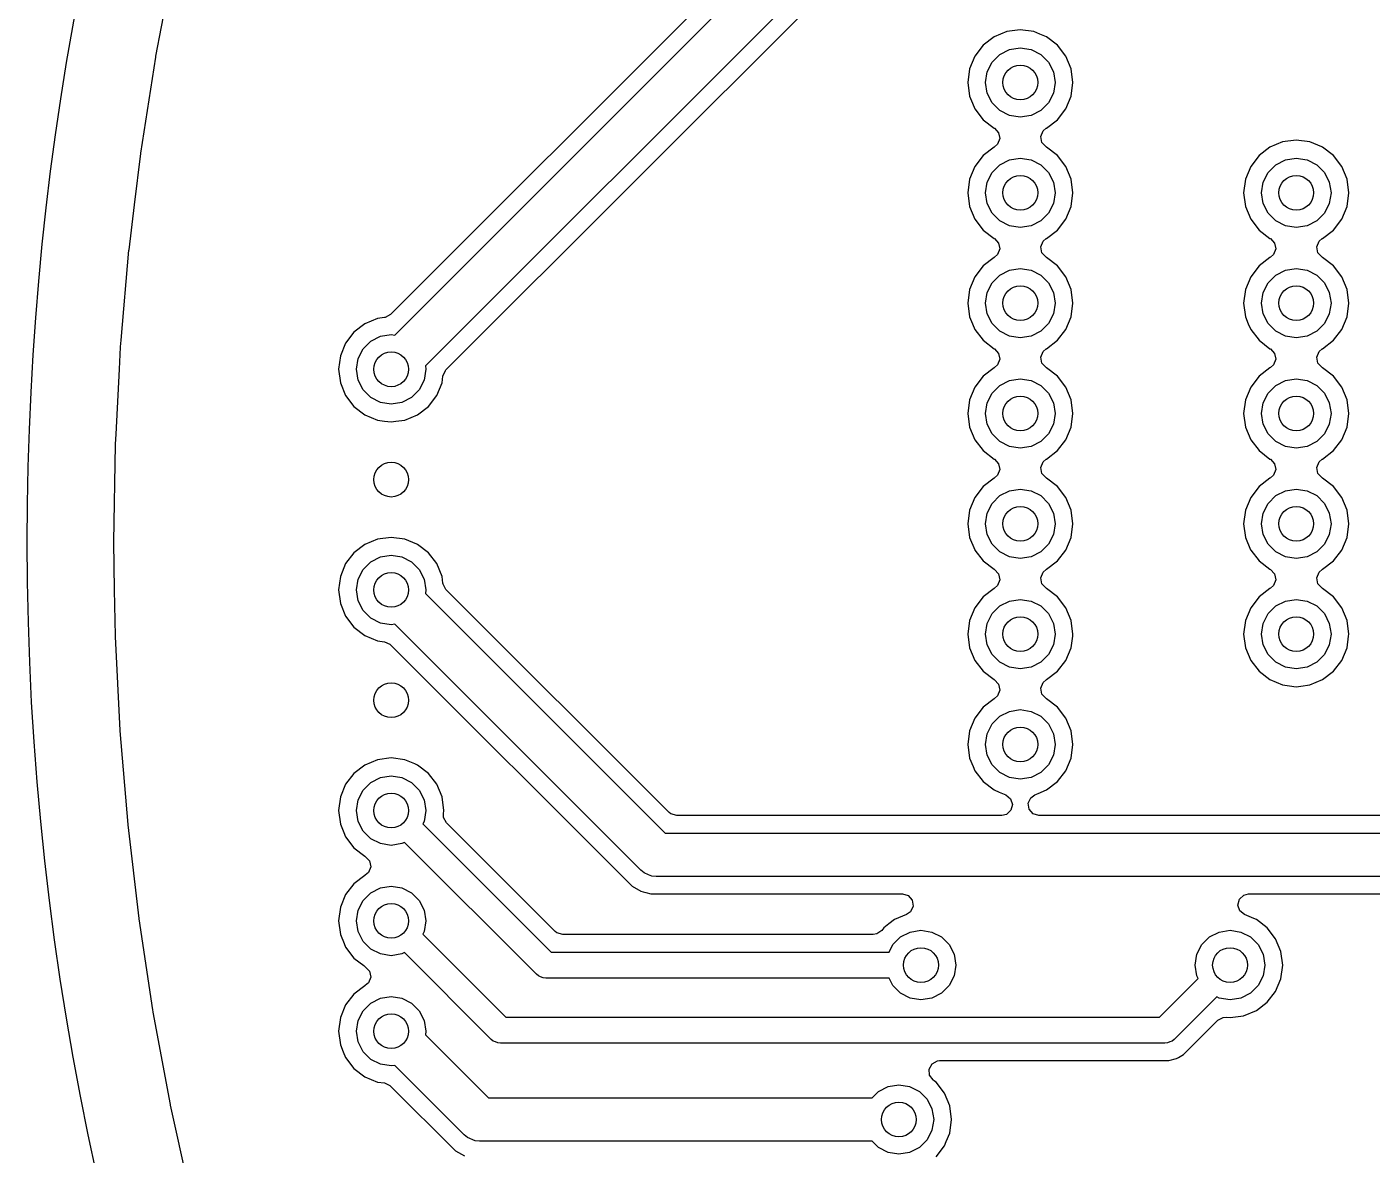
# Model space of a CAD drawing. Extents: x 116 to 183, y -128 to -37.6.
# Drawn here: x 115.95 to 131.43, y -78.13 to -65.15 of the extents above; entities that cross this region are included whole.
import ezdxf

# ---------------------------------------------------------------- set-up
doc = ezdxf.new("R2010")
doc.units = 0
doc.layers.add('BLACK', color=7, linetype='CONTINUOUS')

msp = doc.modelspace()

# ---------------------------------------------------------------- linework, layer by layer
at = {"layer": 'BLACK', "linetype": 'CONTINUOUS'}
for p, q in [((124.691384, -63.901511), (120.135578, -68.457317)), ((120.182095, -68.69435), (124.791224, -64.085223)), ((117.435717, -65.48316), (117.645324, -64.392547)), ((125.071553, -64.512), (120.535649, -69.047904)), ((120.772669, -69.094432), (125.118285, -64.748819)), ((127.07816, -65.261463), (126.952718, -65.357718)), ((127.224237, -65.200956), (127.07816, -65.261463)), ((127.224239, -65.200955), (127.224237, -65.200956)), ((127.380999, -65.180318), (127.224239, -65.200955)), ((127.381001, -65.180318), (127.380999, -65.180318)), ((127.53776, -65.200955), (127.381001, -65.180318)), ((127.537762, -65.200956), (127.53776, -65.200955)), ((127.605852, -65.22916), (127.537762, -65.200956)), ((127.683841, -65.261464), (127.605852, -65.22916)), ((127.809282, -65.357718), (127.683841, -65.261464)), ((126.952718, -65.357718), (126.856463, -65.48316)), ((127.057393, -65.550886), (127.145886, -65.462393)), ((127.145886, -65.462393), (127.257393, -65.405577)), ((127.257393, -65.405577), (127.381, -65.386)), ((127.381, -65.386), (127.504607, -65.405577)), ((127.504607, -65.405577), (127.616114, -65.462393)), ((127.616114, -65.462393), (127.704607, -65.550886)), ((127.905536, -65.483159), (127.809282, -65.357718)), ((117.260708, -66.598549), (117.433652, -65.494287)), ((117.433652, -65.494287), (117.434384, -65.490093)), ((117.434384, -65.490093), (117.435717, -65.48316)), ((126.856463, -65.48316), (126.795956, -65.629237)), ((127.000577, -65.662393), (127.057393, -65.550886)), ((127.704607, -65.550886), (127.761423, -65.662393)), ((127.966044, -65.629238), (127.905536, -65.483159)), ((126.795955, -65.629239), (126.775318, -65.785998)), ((126.795956, -65.629237), (126.795955, -65.629239)), ((126.981, -65.786), (127.000577, -65.662393)), ((127.761423, -65.662393), (127.781, -65.786)), ((127.986682, -65.786), (127.966044, -65.629238)), ((126.775318, -65.785998), (126.775318, -65.786001)), ((126.775318, -65.786001), (126.795955, -65.94276)), ((127.000577, -65.909607), (126.981, -65.786)), ((127.057393, -66.021114), (127.000577, -65.909607)), ((127.761423, -65.909607), (127.704607, -66.021114)), ((127.781, -65.786), (127.761423, -65.909607)), ((127.966044, -65.942762), (127.986682, -65.786)), ((126.795955, -65.94276), (126.795956, -65.942762)), ((126.795956, -65.942762), (126.829383, -66.023463)), ((126.829383, -66.023463), (126.856464, -66.088841)), ((126.856464, -66.088841), (126.952718, -66.214282)), ((127.145886, -66.109607), (127.057393, -66.021114)), ((127.704607, -66.021114), (127.616114, -66.109607)), ((127.809282, -66.214282), (127.905536, -66.088841)), ((127.905536, -66.088841), (127.966044, -65.942762)), ((126.952718, -66.214282), (127.078159, -66.310536)), ((127.257393, -66.166423), (127.145886, -66.109607)), ((127.381, -66.186), (127.257393, -66.166423)), ((127.504607, -66.166423), (127.381, -66.186)), ((127.616114, -66.109607), (127.504607, -66.166423)), ((127.683841, -66.310536), (127.809282, -66.214282)), ((127.078159, -66.310536), (127.078166, -66.310541)), ((127.078166, -66.310541), (127.083487, -66.313613)), ((127.083487, -66.313613), (127.131703, -66.364179)), ((127.131703, -66.364179), (127.144927, -66.432786)), ((127.617072, -66.409218), (127.643037, -66.344352)), ((127.643037, -66.344352), (127.678515, -66.31361)), ((127.678515, -66.31361), (127.683828, -66.310541)), ((127.683828, -66.310541), (127.683841, -66.310536)), ((127.078166, -66.531458), (126.952718, -66.627718)), ((127.083487, -66.528387), (127.078166, -66.531458)), ((127.118959, -66.497651), (127.083487, -66.528387)), ((127.144927, -66.432786), (127.118959, -66.497651)), ((127.630298, -66.477825), (127.617072, -66.409218)), ((127.678515, -66.52839), (127.630298, -66.477825)), ((127.683834, -66.531461), (127.678515, -66.52839)), ((127.683841, -66.531464), (127.683834, -66.531461)), ((127.809282, -66.627718), (127.683841, -66.531464)), ((130.25316, -66.531463), (130.127718, -66.627718)), ((130.399237, -66.470956), (130.25316, -66.531463)), ((130.399239, -66.470955), (130.399237, -66.470956)), ((130.555999, -66.450318), (130.399239, -66.470955)), ((130.556001, -66.450318), (130.555999, -66.450318)), ((130.71276, -66.470955), (130.556001, -66.450318)), ((130.712762, -66.470956), (130.71276, -66.470955)), ((130.851412, -66.528387), (130.712762, -66.470956)), ((130.858841, -66.531464), (130.851412, -66.528387)), ((130.984282, -66.627718), (130.858841, -66.531464)), ((117.188239, -67.194786), (117.260127, -66.602726)), ((117.260127, -66.602726), (117.260708, -66.598549)), ((126.952718, -66.627718), (126.856463, -66.75316)), ((127.145886, -66.732393), (127.257393, -66.675577)), ((127.257393, -66.675577), (127.381, -66.656)), ((127.381, -66.656), (127.504607, -66.675577)), ((127.504607, -66.675577), (127.616114, -66.732393)), ((127.905536, -66.753159), (127.809282, -66.627718)), ((130.127718, -66.627718), (130.031463, -66.75316)), ((130.320886, -66.732393), (130.432393, -66.675577)), ((130.432393, -66.675577), (130.556, -66.656)), ((130.556, -66.656), (130.679607, -66.675577)), ((130.679607, -66.675577), (130.791114, -66.732393)), ((131.080536, -66.753159), (130.984282, -66.627718)), ((126.856463, -66.75316), (126.795956, -66.899237)), ((127.000577, -66.932393), (127.057393, -66.820886)), ((127.057393, -66.820886), (127.145886, -66.732393)), ((127.616114, -66.732393), (127.704607, -66.820886)), ((127.704607, -66.820886), (127.761423, -66.932393)), ((127.966044, -66.899238), (127.905536, -66.753159)), ((130.031463, -66.75316), (129.970956, -66.899237)), ((130.175577, -66.932393), (130.232393, -66.820886)), ((130.232393, -66.820886), (130.320886, -66.732393)), ((130.791114, -66.732393), (130.879607, -66.820886)), ((130.879607, -66.820886), (130.936423, -66.932393)), ((131.141044, -66.899238), (131.080536, -66.753159)), ((126.795955, -66.899239), (126.775318, -67.055998)), ((126.795956, -66.899237), (126.795955, -66.899239)), ((126.981, -67.056), (127.000577, -66.932393)), ((127.761423, -66.932393), (127.781, -67.056)), ((127.986682, -67.055998), (127.966044, -66.899238)), ((129.970955, -66.899239), (129.950318, -67.055998)), ((129.970956, -66.899237), (129.970955, -66.899239)), ((130.156, -67.056), (130.175577, -66.932393)), ((130.936423, -66.932393), (130.956, -67.056)), ((131.161682, -67.056), (131.141044, -66.899238)), ((126.775318, -67.055998), (126.775318, -67.056001)), ((126.775318, -67.056001), (126.795955, -67.21276)), ((127.000577, -67.179607), (126.981, -67.056)), ((127.781, -67.056), (127.761423, -67.179607)), ((127.966044, -67.212762), (127.986682, -67.056)), ((127.986682, -67.056), (127.986682, -67.055998)), ((129.950318, -67.055998), (129.950318, -67.056001)), ((129.950318, -67.056001), (129.970955, -67.21276)), ((130.175577, -67.179607), (130.156, -67.056)), ((130.956, -67.056), (130.936423, -67.179607)), ((131.141044, -67.212762), (131.161682, -67.056)), ((117.125406, -67.712262), (117.188239, -67.194786)), ((126.795955, -67.21276), (126.795956, -67.212762)), ((126.795956, -67.212762), (126.856464, -67.358841)), ((127.057393, -67.291114), (127.000577, -67.179607)), ((127.145886, -67.379607), (127.057393, -67.291114)), ((127.704607, -67.291114), (127.616114, -67.379607)), ((127.761423, -67.179607), (127.704607, -67.291114)), ((127.905536, -67.358841), (127.966044, -67.212762)), ((129.970955, -67.21276), (129.970956, -67.212762)), ((129.970956, -67.212762), (130.031464, -67.358841)), ((130.232393, -67.291114), (130.175577, -67.179607)), ((130.320886, -67.379607), (130.232393, -67.291114)), ((130.879607, -67.291114), (130.791114, -67.379607)), ((130.936423, -67.179607), (130.879607, -67.291114)), ((131.080536, -67.358841), (131.141044, -67.212762)), ((126.856464, -67.358841), (126.952718, -67.484282)), ((126.952718, -67.484282), (127.078159, -67.580536)), ((127.257393, -67.436423), (127.145886, -67.379607)), ((127.381, -67.456), (127.257393, -67.436423)), ((127.504607, -67.436423), (127.381, -67.456)), ((127.616114, -67.379607), (127.504607, -67.436423)), ((127.683841, -67.580536), (127.809282, -67.484282)), ((127.809282, -67.484282), (127.905536, -67.358841)), ((130.031464, -67.358841), (130.127718, -67.484282)), ((130.127718, -67.484282), (130.253159, -67.580536)), ((130.432393, -67.436423), (130.320886, -67.379607)), ((130.556, -67.456), (130.432393, -67.436423)), ((130.679607, -67.436423), (130.556, -67.456)), ((130.791114, -67.379607), (130.679607, -67.436423)), ((130.858841, -67.580536), (130.984282, -67.484282)), ((130.984282, -67.484282), (131.080536, -67.358841)), ((127.078159, -67.580536), (127.078166, -67.580541)), ((127.078166, -67.580541), (127.083487, -67.583613)), ((127.083487, -67.583613), (127.131703, -67.634179)), ((127.131703, -67.634179), (127.144927, -67.702786)), ((127.617072, -67.679218), (127.643037, -67.614352)), ((127.643037, -67.614352), (127.678515, -67.58361)), ((127.678515, -67.58361), (127.683828, -67.580541)), ((127.683828, -67.580541), (127.683841, -67.580536)), ((130.253159, -67.580536), (130.253166, -67.580541)), ((130.253166, -67.580541), (130.258487, -67.583613)), ((130.258487, -67.583613), (130.306703, -67.634179)), ((130.306703, -67.634179), (130.319927, -67.702786)), ((130.792072, -67.679218), (130.818037, -67.614352)), ((130.818037, -67.614352), (130.853515, -67.58361)), ((130.853515, -67.58361), (130.858828, -67.580541)), ((130.858828, -67.580541), (130.858841, -67.580536)), ((117.035174, -68.754282), (117.124964, -67.716515)), ((117.124964, -67.716515), (117.125406, -67.712262)), ((127.118959, -67.767651), (127.083487, -67.798387)), ((127.144927, -67.702786), (127.118959, -67.767651)), ((127.630298, -67.747825), (127.617072, -67.679218)), ((127.678515, -67.79839), (127.630298, -67.747825)), ((130.293959, -67.767651), (130.258487, -67.798387)), ((130.319927, -67.702786), (130.293959, -67.767651)), ((130.805298, -67.747825), (130.792072, -67.679218)), ((130.853515, -67.79839), (130.805298, -67.747825)), ((126.952718, -67.897718), (126.856463, -68.02316)), ((127.078166, -67.801458), (126.952718, -67.897718)), ((127.083487, -67.798387), (127.078166, -67.801458)), ((127.145886, -68.002393), (127.257393, -67.945577)), ((127.257393, -67.945577), (127.381, -67.926)), ((127.381, -67.926), (127.504607, -67.945577)), ((127.504607, -67.945577), (127.616114, -68.002393)), ((127.683834, -67.801461), (127.678515, -67.79839)), ((127.683841, -67.801464), (127.683834, -67.801461)), ((127.809282, -67.897718), (127.683841, -67.801464)), ((127.905536, -68.023159), (127.809282, -67.897718)), ((130.127718, -67.897718), (130.031463, -68.02316)), ((130.253166, -67.801458), (130.127718, -67.897718)), ((130.258487, -67.798387), (130.253166, -67.801458)), ((130.320886, -68.002393), (130.432393, -67.945577)), ((130.432393, -67.945577), (130.556, -67.926)), ((130.556, -67.926), (130.679607, -67.945577)), ((130.679607, -67.945577), (130.791114, -68.002393)), ((130.858834, -67.801461), (130.853515, -67.79839)), ((130.858841, -67.801464), (130.858834, -67.801461)), ((130.984282, -67.897718), (130.858841, -67.801464)), ((131.080536, -68.023159), (130.984282, -67.897718)), ((126.856463, -68.02316), (126.795956, -68.169237)), ((127.000577, -68.202393), (127.057393, -68.090886)), ((127.057393, -68.090886), (127.145886, -68.002393)), ((127.616114, -68.002393), (127.704607, -68.090886)), ((127.704607, -68.090886), (127.761423, -68.202393)), ((127.966044, -68.169238), (127.905536, -68.023159)), ((130.031463, -68.02316), (129.970956, -68.169237)), ((130.175577, -68.202393), (130.232393, -68.090886)), ((130.232393, -68.090886), (130.320886, -68.002393)), ((130.791114, -68.002393), (130.879607, -68.090886)), ((130.879607, -68.090886), (130.936423, -68.202393)), ((131.141044, -68.169238), (131.080536, -68.023159)), ((126.795955, -68.169239), (126.775318, -68.325998)), ((126.795956, -68.169237), (126.795955, -68.169239)), ((126.981, -68.326), (127.000577, -68.202393)), ((127.761423, -68.202393), (127.781, -68.326)), ((127.986682, -68.326), (127.966044, -68.169238)), ((129.970955, -68.169239), (129.950318, -68.325998)), ((129.970956, -68.169237), (129.970955, -68.169239)), ((130.156, -68.326), (130.175577, -68.202393)), ((130.936423, -68.202393), (130.956, -68.326)), ((131.161682, -68.326), (131.141044, -68.169238)), ((126.775318, -68.325998), (126.775318, -68.326001)), ((126.775318, -68.326001), (126.795955, -68.48276)), ((127.000577, -68.449607), (126.981, -68.326)), ((127.781, -68.326), (127.761423, -68.449607)), ((127.966044, -68.482762), (127.986682, -68.326)), ((129.950318, -68.325998), (129.950318, -68.326001)), ((129.950318, -68.326001), (129.970955, -68.48276)), ((130.175577, -68.449607), (130.156, -68.326)), ((130.956, -68.326), (130.936423, -68.449607)), ((131.141044, -68.482762), (131.161682, -68.326)), ((119.83916, -68.563463), (119.713718, -68.659718)), ((119.985238, -68.502956), (119.83916, -68.563463)), ((120.064084, -68.492575), (119.985238, -68.502956)), ((120.074255, -68.490802), (120.064084, -68.492575)), ((120.135578, -68.457317), (120.074255, -68.490802)), ((126.795955, -68.48276), (126.795956, -68.482762)), ((126.795956, -68.482762), (126.829383, -68.563463)), ((126.829383, -68.563463), (126.856464, -68.628841)), ((127.057393, -68.561114), (127.000577, -68.449607)), ((127.145886, -68.649607), (127.057393, -68.561114)), ((127.704607, -68.561114), (127.616114, -68.649607)), ((127.761423, -68.449607), (127.704607, -68.561114)), ((127.905536, -68.628841), (127.966044, -68.482762)), ((129.970955, -68.48276), (129.970956, -68.482762)), ((129.970956, -68.482762), (130.004383, -68.563463)), ((130.004383, -68.563463), (130.031464, -68.628841)), ((130.232393, -68.561114), (130.175577, -68.449607)), ((130.320886, -68.649607), (130.232393, -68.561114)), ((130.879607, -68.561114), (130.791114, -68.649607)), ((130.936423, -68.449607), (130.879607, -68.561114)), ((131.080536, -68.628841), (131.141044, -68.482762)), ((119.713718, -68.659718), (119.617463, -68.78516)), ((119.906886, -68.764393), (120.018393, -68.707577)), ((120.018393, -68.707577), (120.142, -68.688)), ((120.142, -68.688), (120.182095, -68.69435)), ((126.856464, -68.628841), (126.952718, -68.754282)), ((127.257393, -68.706423), (127.145886, -68.649607)), ((127.381, -68.726), (127.257393, -68.706423)), ((127.504607, -68.706423), (127.381, -68.726)), ((127.616114, -68.649607), (127.504607, -68.706423)), ((127.809282, -68.754282), (127.905536, -68.628841)), ((130.031464, -68.628841), (130.127718, -68.754282)), ((130.432393, -68.706423), (130.320886, -68.649607)), ((130.556, -68.726), (130.432393, -68.706423)), ((130.679607, -68.706423), (130.556, -68.726)), ((130.791114, -68.649607), (130.679607, -68.706423)), ((130.984282, -68.754282), (131.080536, -68.628841)), ((117.015176, -69.087998), (117.028329, -68.834227)), ((117.028329, -68.834227), (117.028625, -68.829966)), ((117.028625, -68.829966), (117.035174, -68.754282)), ((119.617463, -68.78516), (119.556956, -68.931237)), ((119.761577, -68.964393), (119.818393, -68.852886)), ((119.818393, -68.852886), (119.906886, -68.764393)), ((126.952718, -68.754282), (127.078159, -68.850536)), ((127.078159, -68.850536), (127.078166, -68.850541)), ((127.078166, -68.850541), (127.083487, -68.853613)), ((127.083487, -68.853613), (127.131703, -68.904179)), ((127.643037, -68.884352), (127.678515, -68.85361)), ((127.678515, -68.85361), (127.683828, -68.850541)), ((127.683828, -68.850541), (127.683841, -68.850536)), ((127.683841, -68.850536), (127.809282, -68.754282)), ((130.127718, -68.754282), (130.253159, -68.850536)), ((130.253159, -68.850536), (130.253166, -68.850541)), ((130.253166, -68.850541), (130.258487, -68.853613)), ((130.258487, -68.853613), (130.306703, -68.904179)), ((130.818037, -68.884352), (130.853515, -68.85361)), ((130.853515, -68.85361), (130.858828, -68.850541)), ((130.858828, -68.850541), (130.858841, -68.850536)), ((130.858841, -68.850536), (130.984282, -68.754282)), ((119.556955, -68.931239), (119.536318, -69.087998)), ((119.556956, -68.931237), (119.556955, -68.931239)), ((119.742, -69.088), (119.761577, -68.964393)), ((127.144927, -68.972786), (127.118959, -69.037651)), ((127.131703, -68.904179), (127.144927, -68.972786)), ((127.617072, -68.949218), (127.643037, -68.884352)), ((127.630298, -69.017825), (127.617072, -68.949218)), ((127.678515, -69.06839), (127.630298, -69.017825)), ((130.319927, -68.972786), (130.293959, -69.037651)), ((130.306703, -68.904179), (130.319927, -68.972786)), ((130.792072, -68.949218), (130.818037, -68.884352)), ((130.805298, -69.017825), (130.792072, -68.949218)), ((130.853515, -69.06839), (130.805298, -69.017825)), ((116.976539, -69.833465), (117.015176, -69.087998)), ((119.536318, -69.087998), (119.536318, -69.088001)), ((119.536318, -69.088001), (119.556955, -69.24476)), ((119.761577, -69.211607), (119.742, -69.088)), ((120.542, -69.088), (120.522423, -69.211607)), ((120.535649, -69.047904), (120.542, -69.088)), ((120.727044, -69.244762), (120.737424, -69.165914)), ((120.737424, -69.165914), (120.765688, -69.10202)), ((120.765688, -69.10202), (120.772669, -69.094432)), ((126.952718, -69.167718), (126.856463, -69.29316)), ((127.078166, -69.071458), (126.952718, -69.167718)), ((127.083487, -69.068387), (127.078166, -69.071458)), ((127.118959, -69.037651), (127.083487, -69.068387)), ((127.683834, -69.071461), (127.678515, -69.06839)), ((127.683841, -69.071464), (127.683834, -69.071461)), ((127.809282, -69.167718), (127.683841, -69.071464)), ((127.905536, -69.293159), (127.809282, -69.167718)), ((130.127718, -69.167718), (130.031463, -69.29316)), ((130.253166, -69.071458), (130.127718, -69.167718)), ((130.258487, -69.068387), (130.253166, -69.071458)), ((130.293959, -69.037651), (130.258487, -69.068387)), ((130.858834, -69.071461), (130.853515, -69.06839)), ((130.858841, -69.071464), (130.858834, -69.071461)), ((130.984282, -69.167718), (130.858841, -69.071464)), ((131.080536, -69.293159), (130.984282, -69.167718)), ((119.556955, -69.24476), (119.556956, -69.244762)), ((119.556956, -69.244762), (119.617464, -69.390841)), ((119.818393, -69.323114), (119.761577, -69.211607)), ((119.906886, -69.411607), (119.818393, -69.323114)), ((120.465607, -69.323114), (120.377114, -69.411607)), ((120.522423, -69.211607), (120.465607, -69.323114)), ((120.666536, -69.390841), (120.727044, -69.244762)), ((126.856463, -69.29316), (126.795956, -69.439237)), ((127.057393, -69.360886), (127.145886, -69.272393)), ((127.145886, -69.272393), (127.257393, -69.215577)), ((127.257393, -69.215577), (127.381, -69.196)), ((127.381, -69.196), (127.504607, -69.215577)), ((127.504607, -69.215577), (127.616114, -69.272393)), ((127.616114, -69.272393), (127.704607, -69.360886)), ((127.966044, -69.439238), (127.905536, -69.293159)), ((130.031463, -69.29316), (129.970956, -69.439237)), ((130.232393, -69.360886), (130.320886, -69.272393)), ((130.320886, -69.272393), (130.432393, -69.215577)), ((130.432393, -69.215577), (130.556, -69.196)), ((130.556, -69.196), (130.679607, -69.215577)), ((130.679607, -69.215577), (130.791114, -69.272393)), ((130.791114, -69.272393), (130.879607, -69.360886)), ((131.141044, -69.439238), (131.080536, -69.293159)), ((119.617464, -69.390841), (119.713718, -69.516282)), ((120.018393, -69.468423), (119.906886, -69.411607)), ((120.142, -69.488), (120.018393, -69.468423)), ((120.265607, -69.468423), (120.142, -69.488)), ((120.377114, -69.411607), (120.265607, -69.468423)), ((120.570282, -69.516282), (120.666536, -69.390841)), ((126.795955, -69.439239), (126.775318, -69.595998)), ((126.795956, -69.439237), (126.795955, -69.439239)), ((126.981, -69.596), (127.000577, -69.472393)), ((127.000577, -69.472393), (127.057393, -69.360886)), ((127.704607, -69.360886), (127.761423, -69.472393)), ((127.761423, -69.472393), (127.781, -69.596)), ((127.986682, -69.596), (127.966044, -69.439238)), ((129.970955, -69.439239), (129.950318, -69.595998)), ((129.970956, -69.439237), (129.970955, -69.439239)), ((130.156, -69.596), (130.175577, -69.472393)), ((130.175577, -69.472393), (130.232393, -69.360886)), ((130.879607, -69.360886), (130.936423, -69.472393)), ((130.936423, -69.472393), (130.956, -69.596)), ((131.161682, -69.596), (131.141044, -69.439238)), ((119.713718, -69.516282), (119.839159, -69.612536)), ((119.839159, -69.612536), (119.985238, -69.673044)), ((120.298762, -69.673044), (120.444841, -69.612536)), ((120.444841, -69.612536), (120.570282, -69.516282)), ((126.775318, -69.595998), (126.775318, -69.596001)), ((126.775318, -69.596001), (126.795955, -69.75276)), ((127.000577, -69.719607), (126.981, -69.596)), ((127.781, -69.596), (127.761423, -69.719607)), ((127.966044, -69.752762), (127.986682, -69.596)), ((129.950318, -69.595998), (129.950318, -69.596001)), ((129.950318, -69.596001), (129.970955, -69.75276)), ((130.175577, -69.719607), (130.156, -69.596)), ((130.956, -69.596), (130.936423, -69.719607)), ((131.141044, -69.752762), (131.161682, -69.596)), ((119.985238, -69.673044), (120.063619, -69.683363)), ((120.063619, -69.683363), (120.141999, -69.693682)), ((120.141999, -69.693682), (120.142, -69.693682)), ((120.142, -69.693682), (120.142001, -69.693682)), ((120.142001, -69.693682), (120.194254, -69.686802)), ((120.194254, -69.686802), (120.298762, -69.673044)), ((126.795955, -69.75276), (126.795956, -69.752762)), ((126.795956, -69.752762), (126.856464, -69.898841)), ((127.057393, -69.831114), (127.000577, -69.719607)), ((127.761423, -69.719607), (127.704607, -69.831114)), ((127.905536, -69.898841), (127.966044, -69.752762)), ((129.970955, -69.75276), (129.970956, -69.752762)), ((129.970956, -69.752762), (130.031464, -69.898841)), ((130.232393, -69.831114), (130.175577, -69.719607)), ((130.936423, -69.719607), (130.879607, -69.831114)), ((131.080536, -69.898841), (131.141044, -69.752762)), ((116.951038, -71.072153), (116.97033, -69.954659)), ((116.97033, -69.954659), (116.970478, -69.950393)), ((116.970478, -69.950393), (116.976539, -69.833465)), ((126.856464, -69.898841), (126.952718, -70.024282)), ((127.145886, -69.919607), (127.057393, -69.831114)), ((127.257393, -69.976423), (127.145886, -69.919607)), ((127.616114, -69.919607), (127.504607, -69.976423)), ((127.704607, -69.831114), (127.616114, -69.919607)), ((127.809282, -70.024282), (127.905536, -69.898841)), ((130.031464, -69.898841), (130.127718, -70.024282)), ((130.320886, -69.919607), (130.232393, -69.831114)), ((130.432393, -69.976423), (130.320886, -69.919607)), ((130.791114, -69.919607), (130.679607, -69.976423)), ((130.879607, -69.831114), (130.791114, -69.919607)), ((130.984282, -70.024282), (131.080536, -69.898841)), ((126.952718, -70.024282), (127.078159, -70.120536)), ((127.381, -69.996), (127.257393, -69.976423)), ((127.504607, -69.976423), (127.381, -69.996)), ((127.683841, -70.120536), (127.809282, -70.024282)), ((130.127718, -70.024282), (130.253159, -70.120536)), ((130.556, -69.996), (130.432393, -69.976423)), ((130.679607, -69.976423), (130.556, -69.996)), ((130.858841, -70.120536), (130.984282, -70.024282)), ((127.078159, -70.120536), (127.078166, -70.120541)), ((127.078166, -70.120541), (127.083487, -70.123613)), ((127.083487, -70.123613), (127.131703, -70.174179)), ((127.144927, -70.242786), (127.118959, -70.307651)), ((127.131703, -70.174179), (127.144927, -70.242786)), ((127.617072, -70.219218), (127.643037, -70.154352)), ((127.630298, -70.287825), (127.617072, -70.219218)), ((127.643037, -70.154352), (127.678515, -70.12361)), ((127.678515, -70.12361), (127.683828, -70.120541)), ((127.683828, -70.120541), (127.683841, -70.120536)), ((130.253159, -70.120536), (130.253166, -70.120541)), ((130.253166, -70.120541), (130.258487, -70.123613)), ((130.258487, -70.123613), (130.306703, -70.174179)), ((130.319927, -70.242786), (130.293959, -70.307651)), ((130.306703, -70.174179), (130.319927, -70.242786)), ((130.792072, -70.219218), (130.818037, -70.154352)), ((130.805298, -70.287825), (130.792072, -70.219218)), ((130.818037, -70.154352), (130.853515, -70.12361)), ((130.853515, -70.12361), (130.858828, -70.120541)), ((130.858828, -70.120541), (130.858841, -70.120536)), ((127.078166, -70.341458), (126.952718, -70.437718)), ((127.083487, -70.338387), (127.078166, -70.341458)), ((127.118959, -70.307651), (127.083487, -70.338387)), ((127.678515, -70.33839), (127.630298, -70.287825)), ((127.683834, -70.341461), (127.678515, -70.33839)), ((127.683841, -70.341464), (127.683834, -70.341461)), ((127.809282, -70.437718), (127.683841, -70.341464)), ((130.253166, -70.341458), (130.127718, -70.437718)), ((130.258487, -70.338387), (130.253166, -70.341458)), ((130.293959, -70.307651), (130.258487, -70.338387)), ((130.853515, -70.33839), (130.805298, -70.287825)), ((130.858834, -70.341461), (130.853515, -70.33839)), ((130.858841, -70.341464), (130.858834, -70.341461)), ((130.984282, -70.437718), (130.858841, -70.341464)), ((126.856463, -70.56316), (126.795956, -70.709237)), ((126.952718, -70.437718), (126.856463, -70.56316)), ((127.057393, -70.630886), (127.145886, -70.542393)), ((127.145886, -70.542393), (127.257393, -70.485577)), ((127.257393, -70.485577), (127.381, -70.466)), ((127.381, -70.466), (127.504607, -70.485577)), ((127.504607, -70.485577), (127.616114, -70.542393)), ((127.616114, -70.542393), (127.704607, -70.630886)), ((127.905536, -70.563159), (127.809282, -70.437718)), ((127.966044, -70.709238), (127.905536, -70.563159)), ((130.031463, -70.56316), (129.970956, -70.709237)), ((130.127718, -70.437718), (130.031463, -70.56316)), ((130.232393, -70.630886), (130.320886, -70.542393)), ((130.320886, -70.542393), (130.432393, -70.485577)), ((130.432393, -70.485577), (130.556, -70.466)), ((130.556, -70.466), (130.679607, -70.485577)), ((130.679607, -70.485577), (130.791114, -70.542393)), ((130.791114, -70.542393), (130.879607, -70.630886)), ((131.080536, -70.563159), (130.984282, -70.437718)), ((131.141044, -70.709238), (131.080536, -70.563159)), ((126.795955, -70.709239), (126.775318, -70.865998)), ((126.795956, -70.709237), (126.795955, -70.709239)), ((127.000577, -70.742393), (127.057393, -70.630886)), ((127.704607, -70.630886), (127.761423, -70.742393)), ((127.986682, -70.866), (127.966044, -70.709238)), ((129.970955, -70.709239), (129.950318, -70.865998)), ((129.970956, -70.709237), (129.970955, -70.709239)), ((130.175577, -70.742393), (130.232393, -70.630886)), ((130.879607, -70.630886), (130.936423, -70.742393)), ((131.161682, -70.866), (131.141044, -70.709238)), ((126.775318, -70.865998), (126.775318, -70.866001)), ((126.775318, -70.866001), (126.795955, -71.02276)), ((126.981, -70.866), (127.000577, -70.742393)), ((127.000577, -70.989607), (126.981, -70.866)), ((127.761423, -70.742393), (127.781, -70.866)), ((127.781, -70.866), (127.761423, -70.989607)), ((127.966044, -71.022762), (127.986682, -70.866)), ((129.950318, -70.865998), (129.950318, -70.866001)), ((129.950318, -70.866001), (129.970955, -71.02276)), ((130.156, -70.866), (130.175577, -70.742393)), ((130.175577, -70.989607), (130.156, -70.866)), ((130.936423, -70.742393), (130.956, -70.866)), ((130.956, -70.866), (130.936423, -70.989607)), ((131.141044, -71.022762), (131.161682, -70.866)), ((119.985237, -71.042956), (119.83916, -71.103463)), ((119.985239, -71.042955), (119.985237, -71.042956)), ((120.141999, -71.022318), (119.985239, -71.042955)), ((120.142001, -71.022318), (120.141999, -71.022318)), ((120.29876, -71.042955), (120.142001, -71.022318)), ((120.298762, -71.042956), (120.29876, -71.042955)), ((120.437412, -71.100387), (120.298762, -71.042956)), ((126.795955, -71.02276), (126.795956, -71.022762)), ((126.795956, -71.022762), (126.85571, -71.167022)), ((127.057393, -71.101114), (127.000577, -70.989607)), ((127.761423, -70.989607), (127.704607, -71.101114)), ((127.905536, -71.168841), (127.966044, -71.022762)), ((129.970955, -71.02276), (129.970956, -71.022762)), ((129.970956, -71.022762), (130.03071, -71.167022)), ((130.232393, -71.101114), (130.175577, -70.989607)), ((130.936423, -70.989607), (130.879607, -71.101114)), ((131.080536, -71.168841), (131.141044, -71.022762)), ((116.951038, -71.076268), (116.951038, -71.072153)), ((116.960269, -71.627998), (116.951038, -71.076268)), ((119.83916, -71.103463), (119.713718, -71.199718)), ((120.444841, -71.103464), (120.437412, -71.100387)), ((120.570282, -71.199718), (120.444841, -71.103464)), ((126.85571, -71.167022), (126.856464, -71.168841)), ((126.856464, -71.168841), (126.952718, -71.294282)), ((127.145886, -71.189607), (127.057393, -71.101114)), ((127.257393, -71.246423), (127.145886, -71.189607)), ((127.616114, -71.189607), (127.504607, -71.246423)), ((127.704607, -71.101114), (127.616114, -71.189607)), ((127.809282, -71.294282), (127.905536, -71.168841)), ((130.03071, -71.167022), (130.031464, -71.168841)), ((130.031464, -71.168841), (130.127718, -71.294282)), ((130.320886, -71.189607), (130.232393, -71.101114)), ((130.432393, -71.246423), (130.320886, -71.189607)), ((130.791114, -71.189607), (130.679607, -71.246423)), ((130.879607, -71.101114), (130.791114, -71.189607)), ((130.984282, -71.294282), (131.080536, -71.168841)), ((119.617463, -71.32516), (119.556956, -71.471237)), ((119.713718, -71.199718), (119.617463, -71.32516)), ((119.818393, -71.392886), (119.906886, -71.304393)), ((119.906886, -71.304393), (120.018393, -71.247577)), ((120.018393, -71.247577), (120.142, -71.228)), ((120.142, -71.228), (120.265607, -71.247577)), ((120.265607, -71.247577), (120.377114, -71.304393)), ((120.377114, -71.304393), (120.465607, -71.392886)), ((120.666536, -71.325159), (120.570282, -71.199718)), ((120.727044, -71.471238), (120.666536, -71.325159)), ((126.952718, -71.294282), (127.078159, -71.390536)), ((127.381, -71.266), (127.257393, -71.246423)), ((127.504607, -71.246423), (127.381, -71.266)), ((127.683841, -71.390536), (127.809282, -71.294282)), ((130.127718, -71.294282), (130.253159, -71.390536)), ((130.556, -71.266), (130.432393, -71.246423)), ((130.679607, -71.246423), (130.556, -71.266)), ((130.858841, -71.390536), (130.984282, -71.294282)), ((119.556955, -71.471239), (119.536318, -71.627998)), ((119.556956, -71.471237), (119.556955, -71.471239)), ((119.742, -71.628), (119.761577, -71.504393)), ((119.761577, -71.504393), (119.818393, -71.392886)), ((120.465607, -71.392886), (120.522423, -71.504393)), ((120.522423, -71.504393), (120.542, -71.628)), ((120.737425, -71.550097), (120.727044, -71.471238)), ((127.078159, -71.390536), (127.078166, -71.390541)), ((127.078166, -71.390541), (127.083487, -71.393613)), ((127.083487, -71.393613), (127.131703, -71.444179)), ((127.131703, -71.444179), (127.144927, -71.512786)), ((127.617072, -71.489218), (127.643037, -71.424352)), ((127.630298, -71.557825), (127.617072, -71.489218)), ((127.643037, -71.424352), (127.678515, -71.39361)), ((127.678515, -71.39361), (127.683828, -71.390541)), ((127.683828, -71.390541), (127.683841, -71.390536)), ((130.253159, -71.390536), (130.253166, -71.390541)), ((130.253166, -71.390541), (130.258487, -71.393613)), ((130.258487, -71.393613), (130.306703, -71.444179)), ((130.306703, -71.444179), (130.319927, -71.512786)), ((130.792072, -71.489218), (130.818037, -71.424352)), ((130.805298, -71.557825), (130.792072, -71.489218)), ((130.818037, -71.424352), (130.853515, -71.39361)), ((130.853515, -71.39361), (130.858828, -71.390541)), ((130.858828, -71.390541), (130.858841, -71.390536)), ((116.969075, -72.154289), (116.960269, -71.627998)), ((119.536318, -71.627998), (119.536318, -71.628001)), ((119.536318, -71.628001), (119.556955, -71.78476)), ((119.761577, -71.751607), (119.742, -71.628)), ((120.542, -71.628), (120.535649, -71.668095)), ((120.739196, -71.560255), (120.737425, -71.550097)), ((120.772681, -71.621578), (120.739196, -71.560255)), ((123.340284, -74.189181), (120.772681, -71.621578)), ((127.078166, -71.611458), (126.952718, -71.707718)), ((127.083487, -71.608387), (127.078166, -71.611458)), ((127.118959, -71.577651), (127.083487, -71.608387)), ((127.144927, -71.512786), (127.118959, -71.577651)), ((127.678515, -71.60839), (127.630298, -71.557825)), ((127.683834, -71.611461), (127.678515, -71.60839)), ((127.683841, -71.611464), (127.683834, -71.611461)), ((127.809282, -71.707718), (127.683841, -71.611464)), ((130.253166, -71.611458), (130.127718, -71.707718)), ((130.258487, -71.608387), (130.253166, -71.611458)), ((130.293959, -71.577651), (130.258487, -71.608387)), ((130.319927, -71.512786), (130.293959, -71.577651)), ((130.853515, -71.60839), (130.805298, -71.557825)), ((130.858834, -71.611461), (130.853515, -71.60839)), ((130.858841, -71.611464), (130.858834, -71.611461)), ((130.984282, -71.707718), (130.858841, -71.611464)), ((119.556955, -71.78476), (119.556956, -71.784762)), ((119.556956, -71.784762), (119.617464, -71.930841)), ((119.818393, -71.863114), (119.761577, -71.751607)), ((120.535649, -71.668095), (123.293554, -74.426)), ((126.952718, -71.707718), (126.856463, -71.83316)), ((127.057393, -71.900886), (127.145886, -71.812393)), ((127.145886, -71.812393), (127.257393, -71.755577)), ((127.257393, -71.755577), (127.381, -71.736)), ((127.381, -71.736), (127.504607, -71.755577)), ((127.504607, -71.755577), (127.616114, -71.812393)), ((127.616114, -71.812393), (127.704607, -71.900886)), ((127.905536, -71.833159), (127.809282, -71.707718)), ((130.127718, -71.707718), (130.031463, -71.83316)), ((130.232393, -71.900886), (130.320886, -71.812393)), ((130.320886, -71.812393), (130.432393, -71.755577)), ((130.432393, -71.755577), (130.556, -71.736)), ((130.556, -71.736), (130.679607, -71.755577)), ((130.679607, -71.755577), (130.791114, -71.812393)), ((130.791114, -71.812393), (130.879607, -71.900886)), ((131.080536, -71.833159), (130.984282, -71.707718)), ((119.617464, -71.930841), (119.713718, -72.056282)), ((119.906886, -71.951607), (119.818393, -71.863114)), ((120.018393, -72.008423), (119.906886, -71.951607)), ((126.856463, -71.83316), (126.795956, -71.979237)), ((127.000577, -72.012393), (127.057393, -71.900886)), ((127.704607, -71.900886), (127.761423, -72.012393)), ((127.966044, -71.979238), (127.905536, -71.833159)), ((130.031463, -71.83316), (129.970956, -71.979237)), ((130.175577, -72.012393), (130.232393, -71.900886)), ((130.879607, -71.900886), (130.936423, -72.012393)), ((131.141044, -71.979238), (131.080536, -71.833159)), ((119.713718, -72.056282), (119.839159, -72.152536)), ((120.142, -72.028), (120.018393, -72.008423)), ((120.182095, -72.021649), (120.142, -72.028)), ((123.013223, -74.852777), (120.182095, -72.021649)), ((126.795955, -71.979239), (126.775318, -72.135998)), ((126.795956, -71.979237), (126.795955, -71.979239)), ((126.981, -72.136), (127.000577, -72.012393)), ((127.761423, -72.012393), (127.781, -72.136)), ((127.966044, -71.979239), (127.966044, -71.979238)), ((127.986682, -72.135998), (127.966044, -71.979239)), ((129.970955, -71.979239), (129.950318, -72.135998)), ((129.970956, -71.979237), (129.970955, -71.979239)), ((130.156, -72.136), (130.175577, -72.012393)), ((130.936423, -72.012393), (130.956, -72.136)), ((131.141044, -71.979239), (131.141044, -71.979238)), ((131.161682, -72.135998), (131.141044, -71.979239)), ((116.969161, -72.159449), (116.969075, -72.154289)), ((116.969299, -72.163573), (116.969161, -72.159449)), ((117.023646, -73.245516), (116.969299, -72.163573)), ((119.839159, -72.152536), (119.985238, -72.213044)), ((119.985238, -72.213044), (120.064083, -72.223424)), ((120.064083, -72.223424), (120.127978, -72.251689)), ((120.127978, -72.251689), (120.135578, -72.258681)), ((120.135578, -72.258681), (122.913386, -75.036489)), ((126.775318, -72.135998), (126.775318, -72.136001)), ((126.775318, -72.136001), (126.795955, -72.29276)), ((127.000577, -72.259607), (126.981, -72.136)), ((127.057393, -72.371114), (127.000577, -72.259607)), ((127.761423, -72.259607), (127.704607, -72.371114)), ((127.781, -72.136), (127.761423, -72.259607)), ((127.966044, -72.292762), (127.983731, -72.158416)), ((127.983731, -72.158416), (127.986682, -72.136001)), ((127.986682, -72.136001), (127.986682, -72.135998)), ((129.950318, -72.135998), (129.950318, -72.136001)), ((129.950318, -72.136001), (129.970955, -72.29276)), ((130.175577, -72.259607), (130.156, -72.136)), ((130.232393, -72.371114), (130.175577, -72.259607)), ((130.936423, -72.259607), (130.879607, -72.371114)), ((130.956, -72.136), (130.936423, -72.259607)), ((131.141044, -72.292762), (131.158731, -72.158416)), ((131.158731, -72.158416), (131.161682, -72.136001)), ((131.161682, -72.136001), (131.161682, -72.135998)), ((126.795955, -72.29276), (126.795956, -72.292762)), ((126.795956, -72.292762), (126.856464, -72.438841)), ((127.145886, -72.459607), (127.057393, -72.371114)), ((127.704607, -72.371114), (127.616114, -72.459607)), ((127.905536, -72.438841), (127.966044, -72.292762)), ((129.970955, -72.29276), (129.970956, -72.292762)), ((129.970956, -72.292762), (130.031464, -72.438841)), ((130.320886, -72.459607), (130.232393, -72.371114)), ((130.879607, -72.371114), (130.791114, -72.459607)), ((131.080536, -72.438841), (131.141044, -72.292762)), ((126.856464, -72.438841), (126.952718, -72.564282)), ((126.952718, -72.564282), (127.078159, -72.660536)), ((127.257393, -72.516423), (127.145886, -72.459607)), ((127.381, -72.536), (127.257393, -72.516423)), ((127.504607, -72.516423), (127.381, -72.536)), ((127.616114, -72.459607), (127.504607, -72.516423)), ((127.683841, -72.660536), (127.809282, -72.564282)), ((127.809282, -72.564282), (127.905536, -72.438841)), ((130.031464, -72.438841), (130.127718, -72.564282)), ((130.127718, -72.564282), (130.253159, -72.660536)), ((130.432393, -72.516423), (130.320886, -72.459607)), ((130.556, -72.536), (130.432393, -72.516423)), ((130.679607, -72.516423), (130.556, -72.536)), ((130.791114, -72.459607), (130.679607, -72.516423)), ((130.858841, -72.660536), (130.984282, -72.564282)), ((130.984282, -72.564282), (131.080536, -72.438841)), ((127.078159, -72.660536), (127.078166, -72.660541)), ((127.078166, -72.660541), (127.083487, -72.663613)), ((127.083487, -72.663613), (127.131703, -72.714179)), ((127.131703, -72.714179), (127.144927, -72.782786)), ((127.617072, -72.759218), (127.643037, -72.694352)), ((127.643037, -72.694352), (127.678515, -72.66361)), ((127.678515, -72.66361), (127.683828, -72.660541)), ((127.683828, -72.660541), (127.683841, -72.660536)), ((130.253159, -72.660536), (130.399238, -72.721044)), ((130.399238, -72.721044), (130.477619, -72.731363)), ((130.477619, -72.731363), (130.555999, -72.741682)), ((130.555999, -72.741682), (130.556, -72.741682)), ((130.556, -72.741682), (130.556001, -72.741682)), ((130.556001, -72.741682), (130.608254, -72.734802)), ((130.608254, -72.734802), (130.712762, -72.721044)), ((130.712762, -72.721044), (130.858841, -72.660536)), ((127.078166, -72.881458), (126.952718, -72.977718)), ((127.083487, -72.878387), (127.078166, -72.881458)), ((127.118959, -72.847651), (127.083487, -72.878387)), ((127.144927, -72.782786), (127.118959, -72.847651)), ((127.630298, -72.827825), (127.617072, -72.759218)), ((127.678515, -72.87839), (127.630298, -72.827825)), ((127.683834, -72.881461), (127.678515, -72.87839)), ((127.683841, -72.881464), (127.683834, -72.881461)), ((127.809282, -72.977718), (127.683841, -72.881464)), ((126.952718, -72.977718), (126.856463, -73.10316)), ((127.145886, -73.082393), (127.257393, -73.025577)), ((127.257393, -73.025577), (127.381, -73.006)), ((127.381, -73.006), (127.504607, -73.025577)), ((127.504607, -73.025577), (127.616114, -73.082393)), ((127.905536, -73.103159), (127.809282, -72.977718)), ((126.856463, -73.10316), (126.795956, -73.249237)), ((127.000577, -73.282393), (127.057393, -73.170886)), ((127.057393, -73.170886), (127.145886, -73.082393)), ((127.616114, -73.082393), (127.704607, -73.170886)), ((127.704607, -73.170886), (127.761423, -73.282393)), ((127.966044, -73.249238), (127.905536, -73.103159)), ((117.023917, -73.249558), (117.023646, -73.245516)), ((117.114427, -74.329043), (117.023917, -73.249558)), ((126.795955, -73.249239), (126.775318, -73.405998)), ((126.795956, -73.249237), (126.795955, -73.249239)), ((126.981, -73.406), (127.000577, -73.282393)), ((127.761423, -73.282393), (127.781, -73.406)), ((127.986682, -73.406), (127.966044, -73.249238)), ((126.775318, -73.405998), (126.775318, -73.406001)), ((126.775318, -73.406001), (126.795955, -73.56276)), ((127.000577, -73.529607), (126.981, -73.406)), ((127.781, -73.406), (127.761423, -73.529607)), ((127.966044, -73.562762), (127.986682, -73.406)), ((119.83916, -73.643463), (119.713718, -73.739718)), ((119.985237, -73.582956), (119.83916, -73.643463)), ((119.985239, -73.582955), (119.985237, -73.582956)), ((120.141999, -73.562318), (119.985239, -73.582955)), ((120.142001, -73.562318), (120.141999, -73.562318)), ((120.29876, -73.582955), (120.142001, -73.562318)), ((120.298762, -73.582956), (120.29876, -73.582955)), ((120.412908, -73.630237), (120.298762, -73.582956)), ((120.444841, -73.643464), (120.412908, -73.630237)), ((120.570282, -73.739718), (120.444841, -73.643464)), ((126.795955, -73.56276), (126.795956, -73.562762)), ((126.795956, -73.562762), (126.836898, -73.661606)), ((126.836898, -73.661606), (126.856464, -73.708841)), ((127.057393, -73.641114), (127.000577, -73.529607)), ((127.145886, -73.729607), (127.057393, -73.641114)), ((127.704607, -73.641114), (127.616114, -73.729607)), ((127.761423, -73.529607), (127.704607, -73.641114)), ((127.905536, -73.708841), (127.966044, -73.562762)), ((119.713718, -73.739718), (119.617463, -73.86516)), ((119.906886, -73.844393), (120.018393, -73.787577)), ((120.018393, -73.787577), (120.142, -73.768)), ((120.142, -73.768), (120.265607, -73.787577)), ((120.265607, -73.787577), (120.377114, -73.844393)), ((120.666536, -73.865159), (120.570282, -73.739718)), ((126.856464, -73.708841), (126.952718, -73.834282)), ((127.257393, -73.786423), (127.145886, -73.729607)), ((127.381, -73.806), (127.257393, -73.786423)), ((127.504607, -73.786423), (127.381, -73.806)), ((127.616114, -73.729607), (127.504607, -73.786423)), ((127.809282, -73.834282), (127.905536, -73.708841)), ((119.617463, -73.86516), (119.556956, -74.011237)), ((119.761577, -74.044393), (119.818393, -73.932886)), ((119.818393, -73.932886), (119.906886, -73.844393)), ((120.377114, -73.844393), (120.465607, -73.932886)), ((120.465607, -73.932886), (120.522423, -74.044393)), ((120.727044, -74.011238), (120.666536, -73.865159)), ((126.952718, -73.834282), (127.078159, -73.930536)), ((127.078159, -73.930536), (127.13871, -73.955617)), ((127.13871, -73.955617), (127.214328, -73.986939)), ((127.547672, -73.986939), (127.584945, -73.9715)), ((127.584945, -73.9715), (127.683841, -73.930536)), ((127.683841, -73.930536), (127.809282, -73.834282)), ((119.556955, -74.011239), (119.536318, -74.167998)), ((119.556956, -74.011237), (119.556955, -74.011239)), ((119.742, -74.168), (119.761577, -74.044393)), ((120.522423, -74.044393), (120.542, -74.168)), ((120.747682, -74.168), (120.727044, -74.011238)), ((127.214328, -73.986939), (127.268731, -74.03078)), ((127.268731, -74.03078), (127.290796, -74.097074)), ((127.290796, -74.097074), (127.273517, -74.164774)), ((127.472387, -74.083853), (127.501412, -74.020297)), ((127.482331, -74.153011), (127.472387, -74.083853)), ((127.501412, -74.020297), (127.547672, -73.986939)), ((119.536318, -74.167998), (119.536318, -74.168001)), ((119.536318, -74.168001), (119.556955, -74.32476)), ((119.761577, -74.291607), (119.742, -74.168)), ((119.818393, -74.403114), (119.761577, -74.291607)), ((120.522423, -74.291607), (120.50734, -74.321208)), ((120.542, -74.168), (120.522423, -74.291607)), ((120.742866, -74.204579), (120.747682, -74.168)), ((120.744639, -74.247119), (120.742866, -74.204579)), ((120.778124, -74.308442), (120.744639, -74.247119)), ((123.360926, -74.205815), (123.340284, -74.189181)), ((123.427965, -74.2255), (123.360926, -74.205815)), ((127.166875, -74.2255), (123.427965, -74.2255)), ((127.22238, -74.212384), (127.166875, -74.2255)), ((127.273517, -74.164774), (127.22238, -74.212384)), ((127.528086, -74.205815), (127.482331, -74.153011)), ((127.595125, -74.2255), (127.528086, -74.205815)), ((133.516875, -74.2255), (127.595125, -74.2255)), ((117.114834, -74.333093), (117.114427, -74.329043)), ((117.241413, -75.40901), (117.114834, -74.333093)), ((119.556955, -74.32476), (119.556956, -74.324762)), ((119.556956, -74.324762), (119.597232, -74.421998)), ((119.597232, -74.421998), (119.617464, -74.470841)), ((119.906886, -74.491607), (119.818393, -74.403114)), ((120.50734, -74.321208), (121.982132, -75.796)), ((122.028863, -75.559181), (120.778124, -74.308442)), ((123.293554, -74.426), (138.961446, -74.426)), ((119.617464, -74.470841), (119.713718, -74.596282)), ((119.713718, -74.596282), (119.837073, -74.690935)), ((120.018393, -74.548423), (119.906886, -74.491607)), ((120.142, -74.568), (120.018393, -74.548423)), ((120.265607, -74.548423), (120.142, -74.568)), ((120.295208, -74.53334), (120.265607, -74.548423)), ((121.813934, -76.052066), (120.295208, -74.53334)), ((119.837073, -74.690935), (119.839166, -74.692541)), ((119.839166, -74.692541), (119.844487, -74.695613)), ((119.844487, -74.695613), (119.892703, -74.746179)), ((119.892703, -74.746179), (119.905927, -74.814786)), ((119.839166, -74.913458), (119.713718, -75.009718)), ((119.844487, -74.910387), (119.839166, -74.913458)), ((119.879959, -74.879651), (119.844487, -74.910387)), ((119.905927, -74.814786), (119.879959, -74.879651)), ((123.051108, -74.883868), (123.013223, -74.852777)), ((123.103899, -74.905734), (123.051108, -74.883868)), ((123.141227, -74.921196), (123.103899, -74.905734)), ((119.713718, -75.009718), (119.617463, -75.13516)), ((119.906886, -75.114393), (120.018393, -75.057577)), ((120.018393, -75.057577), (120.142, -75.038)), ((120.142, -75.038), (120.265607, -75.057577)), ((120.265607, -75.057577), (120.377114, -75.114393)), ((122.913386, -75.036489), (123.016113, -75.095799)), ((123.19, -74.926), (123.141227, -74.921196)), ((139.065, -74.926), (123.19, -74.926)), ((119.617463, -75.13516), (119.556956, -75.281237)), ((119.761577, -75.314393), (119.818393, -75.202886)), ((119.818393, -75.202886), (119.906886, -75.114393)), ((120.377114, -75.114393), (120.465607, -75.202886)), ((120.465607, -75.202886), (120.522423, -75.314393)), ((123.016113, -75.095799), (123.040321, -75.102284)), ((123.040321, -75.102284), (123.040324, -75.102286)), ((123.040324, -75.102286), (123.040325, -75.102286)), ((123.040325, -75.102286), (123.070447, -75.110357)), ((123.070447, -75.110357), (123.130691, -75.1265)), ((123.130691, -75.1265), (123.130693, -75.1265)), ((123.130693, -75.1265), (126.023875, -75.1265)), ((126.023875, -75.1265), (126.090914, -75.146185)), ((126.090914, -75.146185), (126.136669, -75.198989)), ((126.136669, -75.198989), (126.146613, -75.268147)), ((129.884204, -75.254926), (129.901483, -75.187226)), ((129.901483, -75.187226), (129.95262, -75.139616)), ((129.95262, -75.139616), (130.008125, -75.1265)), ((130.008125, -75.1265), (136.396843, -75.1265)), ((119.556955, -75.281239), (119.536318, -75.437998)), ((119.556956, -75.281237), (119.556955, -75.281239)), ((119.742, -75.438), (119.761577, -75.314393)), ((120.522423, -75.314393), (120.542, -75.438)), ((126.071328, -75.365061), (125.93516, -75.421463)), ((126.117588, -75.331703), (126.071328, -75.365061)), ((126.146613, -75.268147), (126.117588, -75.331703)), ((129.906269, -75.32122), (129.884204, -75.254926)), ((129.960672, -75.365061), (129.906269, -75.32122)), ((130.066675, -75.408969), (129.960672, -75.365061)), ((117.241956, -75.41304), (117.241413, -75.40901)), ((117.400879, -76.460536), (117.241956, -75.41304)), ((119.536318, -75.437998), (119.536318, -75.438001)), ((119.536318, -75.438001), (119.556955, -75.59476)), ((119.761577, -75.561607), (119.742, -75.438)), ((120.542, -75.438), (120.522423, -75.561607)), ((125.809718, -75.517718), (125.787258, -75.546988)), ((125.86816, -75.472874), (125.809718, -75.517718)), ((125.93516, -75.421463), (125.86816, -75.472874)), ((130.096841, -75.421464), (130.066675, -75.408969)), ((130.222282, -75.517718), (130.096841, -75.421464)), ((130.318536, -75.643159), (130.222282, -75.517718)), ((119.556955, -75.59476), (119.556956, -75.594762)), ((119.556956, -75.594762), (119.600119, -75.698968)), ((119.818393, -75.673114), (119.761577, -75.561607)), ((119.906886, -75.761607), (119.818393, -75.673114)), ((120.522423, -75.561607), (120.50734, -75.591208)), ((120.50734, -75.591208), (121.462132, -76.546)), ((122.049505, -75.575815), (122.028863, -75.559181)), ((122.116544, -75.5955), (122.049505, -75.575815)), ((125.688884, -75.5955), (122.116544, -75.5955)), ((125.730832, -75.588189), (125.688884, -75.5955)), ((125.787258, -75.546988), (125.730832, -75.588189)), ((125.914393, -75.710886), (126.002886, -75.622393)), ((126.002886, -75.622393), (126.114393, -75.565577)), ((126.114393, -75.565577), (126.238, -75.546)), ((126.238, -75.546), (126.361607, -75.565577)), ((126.361607, -75.565577), (126.473114, -75.622393)), ((126.473114, -75.622393), (126.561607, -75.710886)), ((129.470393, -75.710886), (129.558886, -75.622393)), ((129.558886, -75.622393), (129.670393, -75.565577)), ((129.670393, -75.565577), (129.794, -75.546)), ((129.794, -75.546), (129.917607, -75.565577)), ((129.917607, -75.565577), (130.029114, -75.622393)), ((130.029114, -75.622393), (130.117607, -75.710886)), ((130.379044, -75.789238), (130.318536, -75.643159)), ((119.600119, -75.698968), (119.617464, -75.740841)), ((119.617464, -75.740841), (119.713718, -75.866282)), ((120.018393, -75.818423), (119.906886, -75.761607)), ((120.142, -75.838), (120.018393, -75.818423)), ((120.265607, -75.818423), (120.142, -75.838)), ((120.295208, -75.80334), (120.265607, -75.818423)), ((121.293934, -76.802066), (120.295208, -75.80334)), ((121.982132, -75.796), (125.871025, -75.796)), ((125.871025, -75.796), (125.914393, -75.710886)), ((126.561607, -75.710886), (126.618423, -75.822393)), ((126.618423, -75.822393), (126.638, -75.946)), ((129.394, -75.946), (129.413577, -75.822393)), ((129.413577, -75.822393), (129.470393, -75.710886)), ((130.117607, -75.710886), (130.174423, -75.822393)), ((130.174423, -75.822393), (130.194, -75.946)), ((130.399682, -75.946), (130.379044, -75.789238)), ((119.713718, -75.866282), (119.82574, -75.952239)), ((119.82574, -75.952239), (119.839166, -75.962541)), ((119.839166, -75.962541), (119.844487, -75.965613)), ((119.844487, -75.965613), (119.892703, -76.016179)), ((126.638, -75.946), (126.618423, -76.069607)), ((129.413577, -76.069607), (129.394, -75.946)), ((130.194, -75.946), (130.174423, -76.069607)), ((130.379044, -76.102762), (130.399682, -75.946)), ((119.879959, -76.149651), (119.844487, -76.180387)), ((119.905927, -76.084786), (119.879959, -76.149651)), ((119.892703, -76.016179), (119.905927, -76.084786)), ((121.836665, -76.070721), (121.813934, -76.052066)), ((121.858432, -76.079737), (121.836665, -76.070721)), ((121.890736, -76.093118), (121.858432, -76.079737)), ((121.92, -76.096), (121.890736, -76.093118)), ((125.871025, -76.096), (121.92, -76.096)), ((125.914393, -76.181114), (125.871025, -76.096)), ((126.618423, -76.069607), (126.561607, -76.181114)), ((128.981868, -76.546), (129.428659, -76.099208)), ((129.428659, -76.099208), (129.413577, -76.069607)), ((130.174423, -76.069607), (130.117607, -76.181114)), ((130.318536, -76.248841), (130.379044, -76.102762)), ((119.713718, -76.279718), (119.617463, -76.40516)), ((119.839166, -76.183458), (119.713718, -76.279718)), ((119.844487, -76.180387), (119.839166, -76.183458)), ((126.002886, -76.269607), (125.914393, -76.181114)), ((126.114393, -76.326423), (126.002886, -76.269607)), ((126.473114, -76.269607), (126.361607, -76.326423)), ((126.561607, -76.181114), (126.473114, -76.269607)), ((130.029114, -76.269607), (129.917607, -76.326423)), ((130.117607, -76.181114), (130.029114, -76.269607)), ((130.222282, -76.374282), (130.318536, -76.248841)), ((117.404445, -76.484043), (117.400879, -76.460536)), ((119.617463, -76.40516), (119.556956, -76.551237)), ((119.818393, -76.472886), (119.906886, -76.384393)), ((119.906886, -76.384393), (120.018393, -76.327577)), ((120.018393, -76.327577), (120.142, -76.308)), ((120.142, -76.308), (120.265607, -76.327577)), ((120.265607, -76.327577), (120.377114, -76.384393)), ((120.377114, -76.384393), (120.465607, -76.472886)), ((126.238, -76.346), (126.114393, -76.326423)), ((126.361607, -76.326423), (126.238, -76.346)), ((129.640791, -76.31134), (129.150066, -76.802066)), ((129.670393, -76.326423), (129.640791, -76.31134)), ((129.794, -76.346), (129.670393, -76.326423)), ((129.917607, -76.326423), (129.794, -76.346)), ((130.096841, -76.470536), (130.222282, -76.374282)), ((117.405133, -76.488118), (117.404445, -76.484043)), ((117.602733, -77.549718), (117.405133, -76.488118)), ((119.556955, -76.551239), (119.536318, -76.707998)), ((119.556956, -76.551237), (119.556955, -76.551239)), ((119.742, -76.708), (119.761577, -76.584393)), ((119.761577, -76.584393), (119.818393, -76.472886)), ((120.465607, -76.472886), (120.522423, -76.584393)), ((120.522423, -76.584393), (120.542, -76.708)), ((121.462132, -76.546), (128.981868, -76.546)), ((129.259212, -76.97647), (129.653558, -76.582122)), ((129.653558, -76.582122), (129.714879, -76.548639)), ((129.714879, -76.548639), (129.757419, -76.546866)), ((129.757419, -76.546866), (129.794, -76.551682)), ((129.794, -76.551682), (129.950762, -76.531044)), ((129.950762, -76.531044), (130.096841, -76.470536)), ((119.536318, -76.707998), (119.536318, -76.708001)), ((119.536318, -76.708001), (119.556955, -76.86476)), ((119.761577, -76.831607), (119.742, -76.708)), ((120.542, -76.708), (120.535649, -76.748095)), ((120.535649, -76.748095), (121.261554, -77.474)), ((119.556955, -76.86476), (119.556956, -76.864762)), ((119.556956, -76.864762), (119.590383, -76.945463)), ((119.818393, -76.943114), (119.761577, -76.831607)), ((121.316665, -76.820721), (121.293934, -76.802066)), ((121.342947, -76.831607), (121.316665, -76.820721)), ((121.370736, -76.843118), (121.342947, -76.831607)), ((121.4, -76.846), (121.370736, -76.843118)), ((129.044, -76.846), (121.4, -76.846)), ((129.073264, -76.843118), (129.044, -76.846)), ((129.101053, -76.831607), (129.073264, -76.843118)), ((129.127335, -76.820721), (129.101053, -76.831607)), ((129.150066, -76.802066), (129.127335, -76.820721)), ((119.590383, -76.945463), (119.617464, -77.010841)), ((119.617464, -77.010841), (119.713718, -77.136282)), ((119.906886, -77.031607), (119.818393, -76.943114)), ((120.018393, -77.088423), (119.906886, -77.031607)), ((126.366156, -77.081781), (126.427873, -77.049029)), ((126.427873, -77.049029), (126.452787, -77.0465)), ((126.452787, -77.0465), (129.090142, -77.0465)), ((129.090142, -77.0465), (129.090144, -77.0465)), ((129.090144, -77.0465), (129.179288, -77.022614)), ((129.179288, -77.022614), (129.199679, -77.010841)), ((129.199679, -77.010841), (129.259212, -76.97647)), ((119.713718, -77.136282), (119.839159, -77.232536)), ((119.839159, -77.232536), (119.985238, -77.293044)), ((120.142, -77.108), (120.018393, -77.088423)), ((120.182095, -77.101649), (120.142, -77.108)), ((120.981223, -77.900777), (120.182095, -77.101649)), ((126.331943, -77.142701), (126.366156, -77.081781)), ((126.336098, -77.212447), (126.331943, -77.142701)), ((126.3773, -77.268875), (126.336098, -77.212447)), ((119.985238, -77.293044), (120.064083, -77.303424)), ((120.064083, -77.303424), (120.127978, -77.331689)), ((120.127978, -77.331689), (120.135578, -77.338681)), ((120.135578, -77.338681), (120.881386, -78.084489)), ((125.748886, -77.400393), (125.860393, -77.343577)), ((125.860393, -77.343577), (125.984, -77.324)), ((125.984, -77.324), (126.107607, -77.343577)), ((126.107607, -77.343577), (126.219114, -77.400393)), ((126.383327, -77.2735), (126.3773, -77.268875)), ((126.412282, -77.295718), (126.383327, -77.2735)), ((126.508536, -77.421159), (126.412282, -77.295718)), ((121.261554, -77.474), (125.675279, -77.474)), ((125.675279, -77.474), (125.748886, -77.400393)), ((126.219114, -77.400393), (126.307607, -77.488886)), ((126.307607, -77.488886), (126.364423, -77.600393)), ((126.569044, -77.567238), (126.508536, -77.421159)), ((117.603355, -77.553058), (117.602733, -77.549718)), ((117.60418, -77.557113), (117.603355, -77.553058)), ((117.831034, -78.583682), (117.60418, -77.557113)), ((126.364423, -77.600393), (126.384, -77.724)), ((126.589682, -77.724), (126.569044, -77.567238)), ((126.364423, -77.847607), (126.307607, -77.959114)), ((126.384, -77.724), (126.364423, -77.847607)), ((126.569044, -77.880762), (126.589682, -77.724)), ((121.019102, -77.931862), (120.981223, -77.900777)), ((121.019107, -77.931867), (121.019102, -77.931862)), ((121.109227, -77.969196), (121.019107, -77.931867)), ((121.158, -77.974), (121.109227, -77.969196)), ((125.675279, -77.974), (121.158, -77.974)), ((125.748886, -78.047607), (125.675279, -77.974)), ((126.307607, -77.959114), (126.219114, -78.047607)), ((126.508536, -78.026841), (126.528767, -77.977998)), ((126.528767, -77.977998), (126.569044, -77.880762)), ((120.881386, -78.084489), (120.984113, -78.143799)), ((125.860393, -78.104423), (125.748886, -78.047607)), ((125.984, -78.124), (125.860393, -78.104423)), ((126.107607, -78.104423), (125.984, -78.124)), ((126.219114, -78.047607), (126.107607, -78.104423)), ((126.412282, -78.152282), (126.508536, -78.026841))]:
    msp.add_line(p, q, dxfattribs=at)
at = {"layer": 'BLACK'}
for centre in [(127.381, -65.786), (127.381, -67.056), (130.556, -67.056), (127.381, -68.326), (130.556, -68.326), (120.142, -69.088), (127.381, -69.596), (130.556, -69.596), (120.142, -70.358), (127.381, -70.866), (130.556, -70.866), (120.142, -71.628), (127.381, -72.136), (130.556, -72.136), (120.142, -72.898), (127.381, -73.406), (120.142, -74.168), (120.142, -75.438), (126.238, -75.946), (129.794, -75.946), (120.142, -76.708), (125.984, -77.724)]:
    msp.add_circle(centre, 0.2, dxfattribs=at)
for centre, radius, start, end in [((149.450502, -71.074296), 33.5, 0, 180), ((149.4505, -71.0743), 33.499996, -180.0000068, -130.1553645)]:
    msp.add_arc(centre, radius, start, end, dxfattribs=at)

doc.saveas('drawing.dxf')
